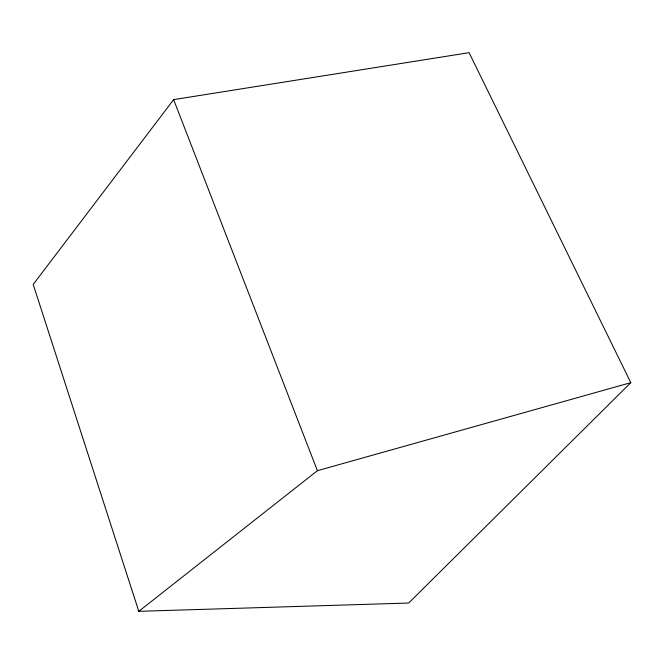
<?xml version="1.0" encoding="UTF-8"?>
<svg xmlns="http://www.w3.org/2000/svg" width="664" height="664" viewBox="0 0 664 664"><rect width="100%" height="100%" fill="white"/><g stroke="black" fill="none" stroke-linecap="round" stroke-linejoin="round"><path stroke-width="1" d="M173.628 99.625L33.2 284.433L138.793 611.328L408.675 603.036L630.8 382.655L469.099 52.672L173.628 99.625L317.409 470.693L138.793 611.328M317.409 470.693L630.8 382.655"/></g></svg>
